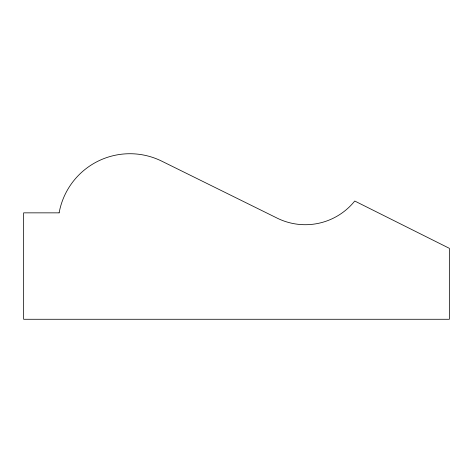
<?xml version="1.0" encoding="UTF-8"?>
<svg xmlns="http://www.w3.org/2000/svg" width="473" height="473" viewBox="0 0 473 473"><rect width="100%" height="100%" fill="white"/><g stroke="black" fill="none" stroke-linecap="round" stroke-linejoin="round"><path stroke-width="0.71" d="M59.125 212.85L23.65 212.85L23.65 319.275L449.35 319.275L449.35 248.325L354.75 201.025A63.459 63.459 0 0 1 277.208 218.154L161.754 161.157A71.937 71.937 0 0 0 59.125 212.85"/></g></svg>
